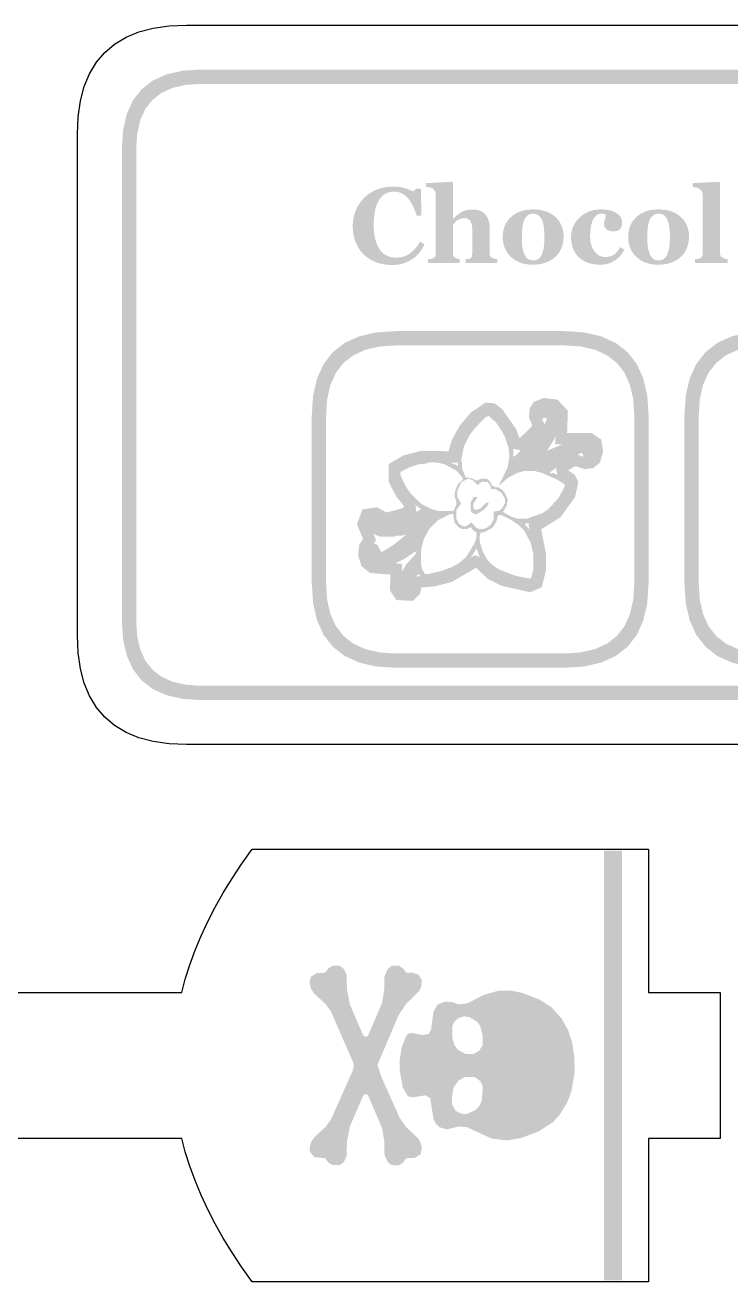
# Model space of a CAD drawing. Header units: millimetres. Extents: x 6 to 441, y 6 to 299.
# Drawn here: x 347.5 to 367.2, y 7.96 to 43.04 of the extents above; entities that cross this region are included whole.
import ezdxf

# ---------------------------------------------------------------- set-up
doc = ezdxf.new("R2010")
doc.units = ezdxf.units.MM
doc.layers.add('CUT', color=1, linetype='Continuous')
doc.layers.add('RASTER', color=7, linetype='Continuous')

msp = doc.modelspace()

# ---------------------------------------------------------------- hatches: boundary and pattern name
at = {"layer": 'RASTER'}
h = msp.add_hatch(color=7, dxfattribs=at)
h.paths.add_polyline_path([(350.2, 39.6), (350.234, 40.116), (350.338, 40.563), (350.509, 40.941), (350.75, 41.25), (351.059, 41.491), (351.438, 41.663), (351.884, 41.766), (352.4, 41.8), (409.6, 41.8), (410.116, 41.766), (410.563, 41.662), (410.941, 41.491), (411.25, 41.25), (411.491, 40.941), (411.663, 40.563), (411.766, 40.116), (411.8, 39.6), (411.8, 26.4), (411.766, 25.884), (411.662, 25.438), (411.491, 25.059), (411.25, 24.75), (410.941, 24.509), (410.563, 24.337), (410.116, 24.234), (409.6, 24.2), (352.4, 24.2), (351.884, 24.234), (351.438, 24.338), (351.059, 24.509), (350.75, 24.75), (350.509, 25.059), (350.338, 25.438), (350.234, 25.884), (350.2, 26.4)])
h.paths.add_polyline_path([(350.6, 39.6), (350.6, 26.4), (350.628, 25.978), (350.713, 25.612), (350.853, 25.303), (351.05, 25.05), (351.303, 24.853), (351.612, 24.713), (351.978, 24.628), (352.4, 24.6), (409.6, 24.6), (410.022, 24.628), (410.388, 24.713), (410.697, 24.853), (410.95, 25.05), (411.147, 25.303), (411.287, 25.612), (411.372, 25.978), (411.4, 26.4), (411.4, 39.6), (411.372, 40.022), (411.287, 40.388), (411.147, 40.697), (410.95, 40.95), (410.697, 41.147), (410.388, 41.287), (410.022, 41.372), (409.6, 41.4), (352.4, 41.4), (351.978, 41.372), (351.612, 41.287), (351.303, 41.147), (351.05, 40.95), (350.853, 40.697), (350.713, 40.388), (350.628, 40.022), (350.6, 39.6)], flags=0)
for points in [[(360.675, 36.4), (359.793, 36.4), (359.793, 36.507), (359.801, 36.508), (359.809, 36.508), (359.817, 36.509), (359.825, 36.51), (359.834, 36.511), (359.843, 36.512), (359.853, 36.513), (359.862, 36.514), (359.872, 36.515), (359.881, 36.517), (359.889, 36.518), (359.897, 36.52), (359.904, 36.522), (359.91, 36.524), (359.916, 36.526), (359.921, 36.529), (359.928, 36.533), (359.935, 36.538), (359.941, 36.543), (359.947, 36.549), (359.952, 36.555), (359.957, 36.561), (359.961, 36.568), (359.964, 36.576), (359.967, 36.584), (359.97, 36.593), (359.972, 36.603), (359.973, 36.614), (359.975, 36.626), (359.976, 36.638), (359.976, 36.652), (359.977, 36.667), (359.977, 37.352), (359.976, 37.389), (359.973, 37.423), (359.969, 37.455), (359.962, 37.484), (359.955, 37.511), (359.945, 37.536), (359.933, 37.558), (359.92, 37.578), (359.905, 37.595), (359.889, 37.61), (359.871, 37.623), (359.852, 37.634), (359.831, 37.642), (359.809, 37.648), (359.785, 37.651), (359.76, 37.652), (359.745, 37.652), (359.731, 37.651), (359.717, 37.65), (359.703, 37.648), (359.69, 37.646), (359.676, 37.643), (359.663, 37.639), (359.651, 37.635), (359.638, 37.63), (359.626, 37.625), (359.613, 37.619), (359.601, 37.613), (359.588, 37.607), (359.576, 37.599), (359.564, 37.592), (359.552, 37.584), (359.541, 37.576), (359.532, 37.569), (359.522, 37.561), (359.513, 37.554), (359.505, 37.546), (359.498, 37.539), (359.49, 37.531), (359.484, 37.524), (359.477, 37.516), (359.471, 37.509), (359.466, 37.501), (359.46, 37.495), (359.455, 37.488), (359.45, 37.482), (359.445, 37.475), (359.44, 37.469), (359.44, 36.683), (359.441, 36.67), (359.441, 36.657), (359.442, 36.645), (359.444, 36.634), (359.446, 36.624), (359.448, 36.614), (359.451, 36.605), (359.454, 36.597), (359.457, 36.589), (359.462, 36.582), (359.467, 36.575), (359.473, 36.568), (359.479, 36.562), (359.487, 36.556), (359.495, 36.55), (359.503, 36.545), (359.509, 36.542), (359.515, 36.539), (359.522, 36.536), (359.529, 36.533), (359.536, 36.53), (359.544, 36.527), (359.553, 36.524), (359.561, 36.522), (359.57, 36.519), (359.579, 36.517), (359.588, 36.515), (359.597, 36.513), (359.605, 36.511), (359.614, 36.509), (359.622, 36.508), (359.631, 36.507), (359.631, 36.4), (358.74, 36.4), (358.74, 36.507), (358.75, 36.508), (358.759, 36.508), (358.768, 36.509), (358.778, 36.51), (358.787, 36.511), (358.796, 36.512), (358.805, 36.513), (358.814, 36.514), (358.823, 36.515), (358.832, 36.517), (358.84, 36.518), (358.848, 36.52), (358.856, 36.522), (358.864, 36.524), (358.871, 36.526), (358.878, 36.529), (358.889, 36.534), (358.899, 36.539), (358.909, 36.544), (358.917, 36.55), (358.925, 36.557), (358.931, 36.564), (358.937, 36.571), (358.942, 36.579), (358.946, 36.588), (358.949, 36.597), (358.952, 36.607), (358.954, 36.618), (358.956, 36.629), (358.957, 36.641), (358.958, 36.653), (358.958, 36.667), (358.958, 38.3), (358.958, 38.312), (358.957, 38.324), (358.955, 38.336), (358.953, 38.348), (358.95, 38.361), (358.946, 38.374), (358.942, 38.386), (358.937, 38.4), (358.931, 38.412), (358.924, 38.424), (358.918, 38.435), (358.91, 38.446), (358.902, 38.455), (358.894, 38.464), (358.885, 38.472), (358.875, 38.479), (358.867, 38.483), (358.859, 38.488), (358.849, 38.492), (358.839, 38.496), (358.828, 38.499), (358.816, 38.503), (358.804, 38.506), (358.79, 38.509), (358.776, 38.511), (358.763, 38.514), (358.75, 38.516), (358.737, 38.518), (358.725, 38.519), (358.713, 38.521), (358.702, 38.522), (358.69, 38.523), (358.69, 38.629), (359.418, 38.668), (359.44, 38.644), (359.44, 37.636), (359.446, 37.636), (359.46, 37.649), (359.473, 37.661), (359.486, 37.672), (359.499, 37.684), (359.512, 37.695), (359.524, 37.706), (359.535, 37.716), (359.547, 37.726), (359.558, 37.736), (359.57, 37.747), (359.583, 37.757), (359.596, 37.767), (359.61, 37.777), (359.625, 37.787), (359.64, 37.797), (359.656, 37.808), (359.67, 37.816), (359.685, 37.825), (359.701, 37.833), (359.718, 37.84), (359.736, 37.848), (359.756, 37.855), (359.776, 37.861), (359.797, 37.868), (359.819, 37.874), (359.842, 37.879), (359.864, 37.883), (359.888, 37.886), (359.912, 37.889), (359.936, 37.891), (359.96, 37.892), (359.985, 37.893), (360.043, 37.891), (360.097, 37.884), (360.147, 37.874), (360.193, 37.859), (360.236, 37.839), (360.275, 37.816), (360.31, 37.788), (360.342, 37.756), (360.37, 37.721), (360.394, 37.683), (360.415, 37.642), (360.432, 37.599), (360.445, 37.552), (360.454, 37.503), (360.46, 37.452), (360.461, 37.398), (360.461, 36.68), (360.462, 36.667), (360.462, 36.654), (360.464, 36.642), (360.465, 36.631), (360.468, 36.621), (360.47, 36.611), (360.474, 36.602), (360.478, 36.593), (360.482, 36.586), (360.487, 36.578), (360.494, 36.571), (360.501, 36.564), (360.509, 36.558), (360.517, 36.552), (360.527, 36.547), (360.538, 36.542), (360.544, 36.539), (360.551, 36.536), (360.558, 36.534), (360.565, 36.531), (360.573, 36.529), (360.58, 36.526), (360.588, 36.524), (360.596, 36.522), (360.604, 36.519), (360.613, 36.517), (360.622, 36.515), (360.632, 36.514), (360.642, 36.512), (360.653, 36.51), (360.664, 36.508), (360.675, 36.507)], [(367.11, 36.4), (366.192, 36.4), (366.192, 36.507), (366.201, 36.508), (366.211, 36.508), (366.22, 36.509), (366.229, 36.51), (366.239, 36.511), (366.248, 36.512), (366.257, 36.513), (366.266, 36.514), (366.275, 36.515), (366.283, 36.517), (366.292, 36.518), (366.3, 36.52), (366.308, 36.522), (366.315, 36.524), (366.323, 36.526), (366.33, 36.529), (366.341, 36.534), (366.351, 36.539), (366.361, 36.544), (366.369, 36.55), (366.376, 36.557), (366.383, 36.564), (366.389, 36.571), (366.393, 36.579), (366.397, 36.588), (366.401, 36.597), (366.404, 36.607), (366.406, 36.618), (366.408, 36.629), (366.409, 36.641), (366.41, 36.653), (366.41, 36.667), (366.41, 38.29), (366.41, 38.303), (366.409, 38.317), (366.407, 38.33), (366.404, 38.343), (366.401, 38.356), (366.397, 38.369), (366.393, 38.381), (366.387, 38.393), (366.382, 38.404), (366.375, 38.415), (366.368, 38.425), (366.361, 38.435), (366.353, 38.444), (366.345, 38.452), (366.336, 38.459), (366.327, 38.465), (366.319, 38.47), (366.31, 38.475), (366.3, 38.48), (366.29, 38.484), (366.278, 38.489), (366.266, 38.493), (366.252, 38.498), (366.238, 38.502), (366.223, 38.506), (366.209, 38.51), (366.195, 38.513), (366.182, 38.516), (366.169, 38.518), (366.157, 38.52), (366.145, 38.522), (366.133, 38.523), (366.133, 38.629), (366.87, 38.668), (366.892, 38.644), (366.892, 36.686), (366.892, 36.672), (366.893, 36.66), (366.895, 36.648), (366.897, 36.637), (366.9, 36.626), (366.903, 36.616), (366.907, 36.606), (366.911, 36.598), (366.916, 36.59), (366.922, 36.582), (366.929, 36.575), (366.936, 36.568), (366.944, 36.561), (366.953, 36.555), (366.962, 36.55), (366.973, 36.545), (366.98, 36.542), (366.987, 36.539), (366.995, 36.536), (367.003, 36.533), (367.01, 36.53), (367.018, 36.527), (367.026, 36.524), (367.034, 36.522), (367.042, 36.519), (367.051, 36.517), (367.06, 36.515), (367.069, 36.513), (367.079, 36.511), (367.089, 36.509), (367.1, 36.508), (367.11, 36.507)], [(357.731, 36.344), (357.674, 36.345), (357.619, 36.349), (357.564, 36.355), (357.51, 36.363), (357.457, 36.373), (357.405, 36.386), (357.353, 36.401), (357.303, 36.418), (357.254, 36.438), (357.207, 36.459), (357.161, 36.483), (357.117, 36.509), (357.074, 36.537), (357.033, 36.567), (356.994, 36.599), (356.956, 36.633), (356.921, 36.668), (356.887, 36.706), (356.856, 36.745), (356.826, 36.787), (356.799, 36.83), (356.773, 36.876), (356.749, 36.924), (356.728, 36.973), (356.708, 37.025), (356.691, 37.077), (356.677, 37.131), (356.665, 37.186), (356.656, 37.243), (356.649, 37.3), (356.645, 37.359), (356.644, 37.42), (356.645, 37.479), (356.649, 37.538), (356.656, 37.596), (356.665, 37.652), (356.677, 37.708), (356.691, 37.762), (356.709, 37.815), (356.728, 37.867), (356.75, 37.918), (356.775, 37.967), (356.801, 38.014), (356.83, 38.059), (356.86, 38.103), (356.893, 38.145), (356.928, 38.185), (356.965, 38.224), (357.003, 38.26), (357.043, 38.294), (357.085, 38.325), (357.129, 38.355), (357.175, 38.383), (357.223, 38.408), (357.272, 38.432), (357.324, 38.453), (357.377, 38.472), (357.43, 38.489), (357.485, 38.503), (357.541, 38.514), (357.597, 38.523), (357.654, 38.529), (357.713, 38.533), (357.772, 38.534), (357.815, 38.534), (357.856, 38.532), (357.897, 38.528), (357.937, 38.524), (357.976, 38.518), (358.014, 38.511), (358.051, 38.502), (358.087, 38.493), (358.122, 38.482), (358.155, 38.471), (358.187, 38.46), (358.218, 38.448), (358.247, 38.436), (358.275, 38.424), (358.302, 38.411), (358.327, 38.398), (358.418, 38.479), (358.545, 38.479), (358.559, 37.72), (358.43, 37.72), (358.402, 37.804), (358.372, 37.882), (358.341, 37.954), (358.309, 38.021), (358.275, 38.082), (358.24, 38.137), (358.204, 38.186), (358.166, 38.23), (358.127, 38.268), (358.085, 38.301), (358.041, 38.329), (357.995, 38.352), (357.947, 38.369), (357.897, 38.382), (357.845, 38.39), (357.791, 38.392), (357.724, 38.388), (357.662, 38.377), (357.603, 38.358), (357.549, 38.332), (357.498, 38.297), (357.452, 38.256), (357.41, 38.207), (357.372, 38.15), (357.338, 38.086), (357.309, 38.016), (357.285, 37.94), (357.264, 37.858), (357.249, 37.77), (357.237, 37.676), (357.231, 37.576), (357.229, 37.469), (357.229, 37.409), (357.232, 37.35), (357.235, 37.294), (357.241, 37.24), (357.248, 37.188), (357.256, 37.139), (357.266, 37.092), (357.278, 37.047), (357.29, 37.004), (357.304, 36.963), (357.319, 36.925), (357.334, 36.889), (357.351, 36.855), (357.368, 36.822), (357.386, 36.793), (357.406, 36.765), (357.427, 36.738), (357.45, 36.713), (357.474, 36.69), (357.498, 36.668), (357.524, 36.649), (357.551, 36.631), (357.578, 36.615), (357.606, 36.601), (357.636, 36.589), (357.666, 36.579), (357.697, 36.57), (357.728, 36.562), (357.761, 36.557), (357.794, 36.553), (357.828, 36.55), (357.863, 36.549), (357.913, 36.551), (357.963, 36.556), (358.01, 36.565), (358.057, 36.577), (358.102, 36.593), (358.145, 36.612), (358.187, 36.635), (358.228, 36.661), (358.268, 36.69), (358.307, 36.724), (358.345, 36.76), (358.382, 36.801), (358.418, 36.845), (358.453, 36.892), (358.487, 36.943), (358.521, 36.998), (358.646, 36.921), (358.63, 36.89), (358.614, 36.859), (358.597, 36.829), (358.579, 36.799), (358.561, 36.771), (358.542, 36.743), (358.523, 36.717), (358.503, 36.691), (358.482, 36.666), (358.461, 36.642), (358.439, 36.618), (358.416, 36.596), (358.392, 36.575), (358.368, 36.554), (358.343, 36.534), (358.317, 36.516), (358.288, 36.496), (358.258, 36.478), (358.227, 36.46), (358.195, 36.444), (358.163, 36.429), (358.13, 36.415), (358.096, 36.402), (358.061, 36.39), (358.026, 36.379), (357.988, 36.37), (357.949, 36.362), (357.909, 36.356), (357.867, 36.351), (357.823, 36.347), (357.778, 36.345), (357.731, 36.344)], [(363.554, 36.353), (363.504, 36.354), (363.455, 36.357), (363.408, 36.361), (363.362, 36.368), (363.318, 36.376), (363.275, 36.386), (363.234, 36.399), (363.194, 36.412), (363.156, 36.428), (363.12, 36.445), (363.085, 36.463), (363.052, 36.483), (363.021, 36.503), (362.991, 36.526), (362.963, 36.549), (362.937, 36.574), (362.913, 36.601), (362.89, 36.629), (362.868, 36.658), (362.849, 36.688), (362.831, 36.719), (362.814, 36.752), (362.799, 36.785), (362.786, 36.82), (362.774, 36.856), (362.764, 36.893), (362.756, 36.93), (362.749, 36.969), (362.743, 37.008), (362.739, 37.048), (362.737, 37.088), (362.736, 37.129), (362.737, 37.167), (362.74, 37.205), (362.745, 37.242), (362.752, 37.278), (362.76, 37.314), (362.771, 37.35), (362.783, 37.385), (362.797, 37.42), (362.813, 37.453), (362.83, 37.486), (362.849, 37.518), (362.869, 37.549), (362.89, 37.578), (362.913, 37.607), (362.937, 37.635), (362.962, 37.661), (362.989, 37.687), (363.019, 37.712), (363.049, 37.735), (363.082, 37.757), (363.116, 37.778), (363.152, 37.797), (363.189, 37.815), (363.228, 37.832), (363.268, 37.847), (363.309, 37.86), (363.352, 37.871), (363.395, 37.88), (363.439, 37.887), (363.485, 37.892), (363.531, 37.895), (363.579, 37.896), (363.644, 37.894), (363.706, 37.889), (363.765, 37.881), (363.82, 37.87), (363.871, 37.856), (363.919, 37.838), (363.964, 37.818), (364.005, 37.794), (364.042, 37.767), (364.073, 37.738), (364.1, 37.707), (364.122, 37.674), (364.14, 37.639), (364.152, 37.601), (364.159, 37.561), (364.162, 37.519), (364.161, 37.493), (364.158, 37.469), (364.154, 37.446), (364.148, 37.424), (364.14, 37.403), (364.13, 37.384), (364.119, 37.366), (364.106, 37.349), (364.091, 37.334), (364.073, 37.321), (364.053, 37.31), (364.03, 37.301), (364.005, 37.294), (363.977, 37.289), (363.947, 37.286), (363.914, 37.285), (363.887, 37.286), (363.861, 37.288), (363.837, 37.292), (363.813, 37.298), (363.791, 37.305), (363.769, 37.314), (363.749, 37.325), (363.73, 37.337), (363.713, 37.351), (363.698, 37.366), (363.685, 37.382), (363.675, 37.398), (363.667, 37.416), (363.661, 37.435), (363.657, 37.454), (363.656, 37.475), (363.657, 37.493), (363.658, 37.511), (363.66, 37.529), (363.662, 37.547), (363.665, 37.564), (363.669, 37.582), (363.674, 37.6), (363.68, 37.617), (363.685, 37.634), (363.69, 37.65), (363.695, 37.665), (363.698, 37.679), (363.702, 37.692), (363.704, 37.704), (363.706, 37.715), (363.708, 37.724), (363.703, 37.731), (363.699, 37.737), (363.694, 37.742), (363.689, 37.747), (363.684, 37.752), (363.678, 37.757), (363.673, 37.761), (363.667, 37.765), (363.66, 37.768), (363.652, 37.771), (363.644, 37.773), (363.635, 37.775), (363.625, 37.776), (363.613, 37.778), (363.602, 37.778), (363.589, 37.778), (363.573, 37.778), (363.557, 37.776), (363.541, 37.774), (363.526, 37.771), (363.511, 37.766), (363.497, 37.761), (363.482, 37.755), (363.469, 37.748), (363.455, 37.739), (363.442, 37.729), (363.429, 37.718), (363.416, 37.705), (363.404, 37.691), (363.392, 37.675), (363.38, 37.658), (363.368, 37.639), (363.357, 37.62), (363.346, 37.6), (363.336, 37.577), (363.327, 37.554), (363.318, 37.528), (363.31, 37.501), (363.302, 37.473), (363.295, 37.443), (363.289, 37.411), (363.283, 37.378), (363.279, 37.344), (363.275, 37.307), (363.272, 37.27), (363.27, 37.23), (363.268, 37.19), (363.268, 37.147), (363.27, 37.083), (363.276, 37.023), (363.285, 36.966), (363.299, 36.912), (363.316, 36.861), (363.337, 36.813), (363.362, 36.768), (363.39, 36.727), (363.422, 36.689), (363.455, 36.657), (363.489, 36.629), (363.525, 36.607), (363.562, 36.589), (363.601, 36.577), (363.641, 36.569), (363.683, 36.567), (363.722, 36.568), (363.76, 36.572), (363.795, 36.577), (363.829, 36.585), (363.86, 36.595), (363.889, 36.608), (363.916, 36.623), (363.941, 36.64), (363.965, 36.659), (363.988, 36.68), (364.01, 36.702), (364.032, 36.727), (364.053, 36.754), (364.073, 36.782), (364.093, 36.813), (364.112, 36.845), (364.222, 36.769), (364.21, 36.747), (364.198, 36.725), (364.185, 36.704), (364.172, 36.684), (364.158, 36.663), (364.144, 36.644), (364.129, 36.625), (364.113, 36.606), (364.097, 36.588), (364.08, 36.57), (364.063, 36.553), (364.044, 36.536), (364.025, 36.52), (364.005, 36.504), (363.984, 36.489), (363.962, 36.475), (363.939, 36.46), (363.916, 36.447), (363.893, 36.434), (363.869, 36.422), (363.846, 36.411), (363.822, 36.401), (363.799, 36.392), (363.775, 36.384), (363.751, 36.377), (363.725, 36.37), (363.699, 36.365), (363.672, 36.361), (363.644, 36.357), (363.615, 36.355), (363.585, 36.354), (363.554, 36.353)], [(364.156, 20), (364.156, 8), (363.656, 8), (363.656, 20)]]:
    msp.add_hatch(color=7, dxfattribs=at).paths.add_polyline_path(points)
h = msp.add_hatch(color=7, dxfattribs=at)
h.paths.add_polyline_path([(362.306, 37.68), (362.332, 37.654), (362.357, 37.627), (362.38, 37.599), (362.401, 37.569), (362.421, 37.538), (362.439, 37.506), (362.456, 37.473), (362.471, 37.439), (362.485, 37.403), (362.496, 37.367), (362.506, 37.33), (362.514, 37.292), (362.52, 37.254), (362.525, 37.214), (362.527, 37.175), (362.528, 37.134), (362.527, 37.094), (362.525, 37.054), (362.52, 37.015), (362.514, 36.976), (362.506, 36.938), (362.497, 36.9), (362.485, 36.863), (362.472, 36.827), (362.457, 36.792), (362.44, 36.757), (362.422, 36.725), (362.403, 36.693), (362.381, 36.663), (362.358, 36.634), (362.333, 36.606), (362.307, 36.58), (362.278, 36.554), (362.246, 36.528), (362.214, 36.505), (362.18, 36.483), (362.145, 36.463), (362.108, 36.444), (362.07, 36.427), (362.031, 36.412), (361.99, 36.398), (361.948, 36.386), (361.904, 36.376), (361.859, 36.368), (361.812, 36.361), (361.764, 36.357), (361.715, 36.354), (361.664, 36.353), (361.62, 36.354), (361.576, 36.356), (361.534, 36.36), (361.492, 36.366), (361.452, 36.373), (361.412, 36.382), (361.373, 36.392), (361.335, 36.404), (361.298, 36.418), (361.262, 36.433), (361.227, 36.45), (361.194, 36.468), (361.161, 36.489), (361.129, 36.51), (361.099, 36.533), (361.069, 36.558), (361.042, 36.583), (361.017, 36.61), (360.992, 36.638), (360.97, 36.668), (360.948, 36.699), (360.929, 36.731), (360.91, 36.765), (360.894, 36.801), (360.878, 36.837), (360.865, 36.875), (360.854, 36.914), (360.845, 36.954), (360.838, 36.994), (360.833, 37.036), (360.83, 37.079), (360.829, 37.124), (360.83, 37.167), (360.833, 37.209), (360.837, 37.25), (360.843, 37.29), (360.851, 37.328), (360.861, 37.365), (360.872, 37.402), (360.885, 37.436), (360.9, 37.47), (360.917, 37.503), (360.936, 37.535), (360.956, 37.566), (360.978, 37.596), (361.002, 37.625), (361.027, 37.653), (361.055, 37.68), (361.083, 37.705), (361.112, 37.729), (361.143, 37.751), (361.176, 37.771), (361.21, 37.79), (361.246, 37.808), (361.283, 37.824), (361.322, 37.839), (361.362, 37.852), (361.404, 37.864), (361.446, 37.874), (361.49, 37.882), (361.535, 37.888), (361.581, 37.892), (361.629, 37.895), (361.677, 37.896), (361.728, 37.895), (361.777, 37.892), (361.824, 37.888), (361.87, 37.882), (361.914, 37.874), (361.957, 37.864), (361.999, 37.852), (362.038, 37.839), (362.077, 37.824), (362.114, 37.808), (362.149, 37.79), (362.183, 37.771), (362.216, 37.751), (362.247, 37.729), (362.277, 37.705), (362.306, 37.68)])
h.paths.add_polyline_path([(361.931, 36.665), (361.938, 36.686), (361.946, 36.708), (361.952, 36.732), (361.959, 36.756), (361.964, 36.781), (361.97, 36.808), (361.974, 36.836), (361.978, 36.864), (361.982, 36.894), (361.985, 36.925), (361.988, 36.958), (361.99, 36.991), (361.991, 37.026), (361.993, 37.062), (361.993, 37.099), (361.994, 37.137), (361.993, 37.163), (361.993, 37.19), (361.992, 37.218), (361.99, 37.247), (361.988, 37.276), (361.985, 37.307), (361.982, 37.339), (361.979, 37.371), (361.975, 37.403), (361.971, 37.434), (361.966, 37.462), (361.961, 37.489), (361.955, 37.514), (361.949, 37.538), (361.942, 37.559), (361.935, 37.579), (361.926, 37.602), (361.916, 37.623), (361.905, 37.643), (361.893, 37.662), (361.881, 37.679), (361.867, 37.695), (361.853, 37.71), (361.838, 37.724), (361.822, 37.737), (361.804, 37.747), (361.786, 37.756), (361.767, 37.764), (361.747, 37.77), (361.726, 37.774), (361.703, 37.776), (361.68, 37.777), (361.655, 37.776), (361.631, 37.773), (361.608, 37.769), (361.587, 37.763), (361.566, 37.755), (361.548, 37.745), (361.53, 37.733), (361.514, 37.72), (361.499, 37.705), (361.485, 37.689), (361.471, 37.672), (361.459, 37.654), (361.447, 37.635), (361.437, 37.615), (361.427, 37.594), (361.418, 37.572), (361.411, 37.551), (361.404, 37.528), (361.398, 37.505), (361.392, 37.481), (361.387, 37.456), (361.383, 37.431), (361.379, 37.404), (361.375, 37.376), (361.373, 37.348), (361.37, 37.32), (361.368, 37.291), (361.367, 37.262), (361.365, 37.233), (361.365, 37.203), (361.364, 37.173), (361.364, 37.143), (361.364, 37.104), (361.364, 37.066), (361.365, 37.031), (361.366, 36.997), (361.368, 36.965), (361.37, 36.934), (361.372, 36.905), (361.374, 36.878), (361.377, 36.852), (361.381, 36.826), (361.386, 36.8), (361.392, 36.773), (361.398, 36.747), (361.406, 36.721), (361.414, 36.694), (361.424, 36.668), (361.433, 36.646), (361.443, 36.625), (361.453, 36.605), (361.465, 36.587), (361.477, 36.569), (361.491, 36.553), (361.505, 36.538), (361.521, 36.525), (361.537, 36.512), (361.554, 36.501), (361.572, 36.492), (361.592, 36.485), (361.612, 36.479), (361.634, 36.475), (361.657, 36.473), (361.68, 36.472), (361.702, 36.473), (361.723, 36.475), (361.743, 36.479), (361.762, 36.484), (361.78, 36.491), (361.798, 36.499), (361.815, 36.509), (361.831, 36.521), (361.846, 36.534), (361.861, 36.548), (361.875, 36.564), (361.887, 36.581), (361.899, 36.6), (361.911, 36.62), (361.921, 36.642), (361.931, 36.665)], flags=0)
h = msp.add_hatch(color=7, dxfattribs=at)
h.paths.add_polyline_path([(365.807, 37.68), (365.833, 37.654), (365.858, 37.627), (365.881, 37.599), (365.902, 37.569), (365.922, 37.538), (365.94, 37.506), (365.957, 37.473), (365.972, 37.439), (365.986, 37.403), (365.997, 37.367), (366.007, 37.33), (366.015, 37.292), (366.021, 37.254), (366.026, 37.214), (366.028, 37.175), (366.029, 37.134), (366.028, 37.094), (366.026, 37.054), (366.021, 37.015), (366.015, 36.976), (366.007, 36.938), (365.998, 36.9), (365.986, 36.863), (365.973, 36.827), (365.958, 36.792), (365.941, 36.757), (365.923, 36.725), (365.904, 36.693), (365.882, 36.663), (365.859, 36.634), (365.834, 36.606), (365.808, 36.58), (365.778, 36.554), (365.747, 36.528), (365.715, 36.505), (365.681, 36.483), (365.646, 36.463), (365.609, 36.444), (365.571, 36.427), (365.532, 36.412), (365.491, 36.398), (365.449, 36.386), (365.405, 36.376), (365.36, 36.368), (365.313, 36.361), (365.265, 36.357), (365.216, 36.354), (365.165, 36.353), (365.121, 36.354), (365.077, 36.356), (365.035, 36.36), (364.993, 36.366), (364.953, 36.373), (364.913, 36.382), (364.874, 36.392), (364.836, 36.404), (364.799, 36.418), (364.763, 36.433), (364.728, 36.45), (364.695, 36.468), (364.662, 36.489), (364.63, 36.51), (364.6, 36.533), (364.57, 36.558), (364.543, 36.583), (364.518, 36.61), (364.493, 36.638), (364.471, 36.668), (364.449, 36.699), (364.43, 36.731), (364.411, 36.765), (364.395, 36.801), (364.379, 36.837), (364.366, 36.875), (364.355, 36.914), (364.346, 36.954), (364.339, 36.994), (364.334, 37.036), (364.331, 37.079), (364.33, 37.124), (364.331, 37.167), (364.334, 37.209), (364.338, 37.25), (364.344, 37.29), (364.352, 37.328), (364.362, 37.365), (364.373, 37.402), (364.386, 37.436), (364.401, 37.47), (364.418, 37.503), (364.437, 37.535), (364.457, 37.566), (364.479, 37.596), (364.503, 37.625), (364.528, 37.653), (364.556, 37.68), (364.584, 37.705), (364.613, 37.729), (364.644, 37.751), (364.677, 37.771), (364.711, 37.79), (364.747, 37.808), (364.784, 37.824), (364.823, 37.839), (364.863, 37.852), (364.905, 37.864), (364.947, 37.874), (364.991, 37.882), (365.036, 37.888), (365.082, 37.892), (365.13, 37.895), (365.178, 37.896), (365.229, 37.895), (365.278, 37.892), (365.325, 37.888), (365.371, 37.882), (365.415, 37.874), (365.458, 37.864), (365.5, 37.852), (365.539, 37.839), (365.578, 37.824), (365.615, 37.808), (365.65, 37.79), (365.684, 37.771), (365.717, 37.751), (365.748, 37.729), (365.778, 37.705), (365.807, 37.68)])
h.paths.add_polyline_path([(365.432, 36.665), (365.439, 36.686), (365.447, 36.708), (365.453, 36.732), (365.46, 36.756), (365.465, 36.781), (365.471, 36.808), (365.475, 36.836), (365.479, 36.864), (365.483, 36.894), (365.486, 36.925), (365.489, 36.958), (365.491, 36.991), (365.492, 37.026), (365.494, 37.062), (365.494, 37.099), (365.495, 37.137), (365.494, 37.163), (365.494, 37.19), (365.493, 37.218), (365.491, 37.247), (365.489, 37.276), (365.486, 37.307), (365.483, 37.339), (365.48, 37.371), (365.476, 37.403), (365.472, 37.434), (365.467, 37.462), (365.462, 37.489), (365.456, 37.514), (365.45, 37.538), (365.443, 37.559), (365.436, 37.579), (365.427, 37.602), (365.417, 37.623), (365.406, 37.643), (365.394, 37.662), (365.382, 37.679), (365.368, 37.695), (365.354, 37.71), (365.339, 37.724), (365.323, 37.737), (365.305, 37.747), (365.287, 37.756), (365.268, 37.764), (365.248, 37.77), (365.227, 37.774), (365.204, 37.776), (365.181, 37.777), (365.156, 37.776), (365.132, 37.773), (365.109, 37.769), (365.088, 37.763), (365.067, 37.755), (365.049, 37.745), (365.031, 37.733), (365.015, 37.72), (365, 37.705), (364.986, 37.689), (364.972, 37.672), (364.96, 37.654), (364.948, 37.635), (364.938, 37.615), (364.928, 37.594), (364.919, 37.572), (364.912, 37.551), (364.905, 37.528), (364.899, 37.505), (364.893, 37.481), (364.888, 37.456), (364.884, 37.431), (364.88, 37.404), (364.876, 37.376), (364.874, 37.348), (364.871, 37.32), (364.869, 37.291), (364.868, 37.262), (364.866, 37.233), (364.865, 37.203), (364.865, 37.173), (364.865, 37.143), (364.865, 37.104), (364.865, 37.066), (364.866, 37.031), (364.867, 36.997), (364.869, 36.965), (364.871, 36.934), (364.873, 36.905), (364.875, 36.878), (364.878, 36.852), (364.882, 36.826), (364.887, 36.8), (364.893, 36.773), (364.899, 36.747), (364.907, 36.721), (364.915, 36.694), (364.925, 36.668), (364.934, 36.646), (364.943, 36.625), (364.954, 36.605), (364.966, 36.587), (364.978, 36.569), (364.992, 36.553), (365.006, 36.538), (365.021, 36.525), (365.038, 36.512), (365.055, 36.501), (365.073, 36.492), (365.093, 36.485), (365.113, 36.479), (365.135, 36.475), (365.158, 36.473), (365.181, 36.472), (365.203, 36.473), (365.224, 36.475), (365.244, 36.479), (365.263, 36.484), (365.281, 36.491), (365.299, 36.499), (365.316, 36.509), (365.332, 36.521), (365.347, 36.534), (365.362, 36.548), (365.376, 36.564), (365.388, 36.581), (365.4, 36.6), (365.412, 36.62), (365.422, 36.642), (365.432, 36.665)], flags=0)
h = msp.add_hatch(color=7, dxfattribs=at)
h.paths.add_polyline_path([(355.5, 32.15), (355.537, 32.701), (355.647, 33.178), (355.83, 33.582), (356.088, 33.912), (356.418, 34.17), (356.822, 34.353), (357.299, 34.463), (357.85, 34.5), (362.55, 34.5), (363.101, 34.463), (363.578, 34.353), (363.982, 34.17), (364.312, 33.912), (364.57, 33.582), (364.753, 33.178), (364.863, 32.701), (364.9, 32.15), (364.9, 27.45), (364.863, 26.899), (364.753, 26.422), (364.57, 26.018), (364.313, 25.688), (363.982, 25.43), (363.578, 25.247), (363.101, 25.137), (362.55, 25.1), (357.85, 25.1), (357.299, 25.137), (356.822, 25.247), (356.418, 25.43), (356.088, 25.688), (355.83, 26.018), (355.647, 26.422), (355.537, 26.899), (355.5, 27.45)])
h.paths.add_polyline_path([(355.9, 32.15), (355.9, 27.45), (355.93, 26.993), (356.022, 26.597), (356.174, 26.262), (356.388, 25.987), (356.662, 25.774), (356.997, 25.622), (357.393, 25.53), (357.85, 25.5), (362.55, 25.5), (363.007, 25.53), (363.403, 25.622), (363.738, 25.774), (364.013, 25.987), (364.226, 26.262), (364.378, 26.597), (364.47, 26.993), (364.5, 27.45), (364.5, 32.15), (364.47, 32.607), (364.378, 33.003), (364.226, 33.338), (364.013, 33.613), (363.738, 33.826), (363.403, 33.978), (363.007, 34.07), (362.55, 34.1), (357.85, 34.1), (357.393, 34.07), (356.997, 33.978), (356.662, 33.826), (356.388, 33.613), (356.174, 33.338), (356.022, 33.003), (355.93, 32.607), (355.9, 32.15)], flags=0)
h = msp.add_hatch(color=7, dxfattribs=at)
h.paths.add_polyline_path([(365.9, 32.15), (365.937, 32.701), (366.047, 33.178), (366.23, 33.582), (366.487, 33.912), (366.818, 34.17), (367.222, 34.353), (367.699, 34.463), (368.25, 34.5), (372.95, 34.5), (373.501, 34.463), (373.978, 34.353), (374.382, 34.17), (374.713, 33.912), (374.97, 33.582), (375.153, 33.178), (375.263, 32.701), (375.3, 32.15), (375.3, 27.45), (375.263, 26.899), (375.153, 26.422), (374.97, 26.018), (374.713, 25.688), (374.382, 25.43), (373.978, 25.247), (373.501, 25.137), (372.95, 25.1), (368.25, 25.1), (367.699, 25.137), (367.222, 25.247), (366.818, 25.43), (366.488, 25.688), (366.23, 26.018), (366.047, 26.422), (365.937, 26.899), (365.9, 27.45)])
h.paths.add_polyline_path([(366.3, 32.15), (366.3, 27.45), (366.33, 26.993), (366.422, 26.597), (366.574, 26.262), (366.788, 25.987), (367.062, 25.774), (367.397, 25.622), (367.793, 25.53), (368.25, 25.5), (372.95, 25.5), (373.407, 25.53), (373.803, 25.622), (374.138, 25.774), (374.412, 25.987), (374.626, 26.262), (374.778, 26.597), (374.87, 26.993), (374.9, 27.45), (374.9, 32.15), (374.87, 32.607), (374.778, 33.003), (374.626, 33.338), (374.412, 33.613), (374.138, 33.826), (373.803, 33.978), (373.407, 34.07), (372.95, 34.1), (368.25, 34.1), (367.793, 34.07), (367.397, 33.978), (367.062, 33.826), (366.788, 33.613), (366.574, 33.338), (366.422, 33.003), (366.33, 32.607), (366.3, 32.15)], flags=0)
h = msp.add_hatch(color=7, dxfattribs=at)
h.paths.add_polyline_path([(361.968, 32.633), (362.357, 32.587), (362.647, 32.275), (362.626, 31.659), (363.308, 31.659), (363.578, 31.473), (363.632, 31.142), (363.545, 30.831), (363.351, 30.673), (363.111, 30.648), (362.857, 30.73), (362.661, 30.617), (362.657, 30.607), (362.654, 30.617), (362.844, 30.482), (362.94, 30.29), (362.846, 29.861), (362.439, 29.302), (361.902, 28.964), (362.033, 28.296), (362.033, 27.809), (361.919, 27.353), (361.597, 27.209), (360.79, 27.392), (360.414, 27.579), (360.106, 27.876), (360.077, 27.889), (359.407, 27.496), (358.928, 27.373), (358.562, 27.341), (358.513, 27.156), (358.326, 26.969), (357.861, 26.992), (357.682, 27.261), (357.693, 27.704), (357.13, 27.747), (356.887, 27.935), (356.793, 28.237), (356.821, 28.526), (356.932, 28.697), (356.76, 29.103), (356.912, 29.52), (357.323, 29.582), (357.588, 29.435), (358.004, 29.548), (358.075, 29.593), (358.071, 29.615), (357.852, 29.889), (357.649, 30.292), (357.649, 30.789), (358.066, 31.032), (358.553, 31.157), (359.317, 31.146), (359.415, 31.477), (359.631, 31.865), (359.937, 32.223), (360.35, 32.504), (360.611, 32.481), (360.816, 32.32), (361.199, 31.767), (361.303, 31.504), (361.299, 31.505), (361.636, 31.837), (361.65, 31.884), (361.559, 32.089), (361.582, 32.352), (361.695, 32.522)])
h.paths.add_polyline_path([(362.012, 32.306), (361.907, 32.263), (361.893, 32.242), (361.885, 32.143), (361.99, 31.907), (361.919, 31.667), (361.4, 31.154), (361.067, 31.229), (360.915, 31.615), (360.58, 32.098), (360.488, 32.171), (360.436, 32.175), (360.152, 31.983), (359.895, 31.681), (359.712, 31.352), (359.555, 30.822), (358.591, 30.837), (358.189, 30.733), (357.969, 30.605), (357.969, 30.368), (358.122, 30.063), (358.376, 29.747), (358.42, 29.435), (358.135, 29.251), (357.546, 29.093), (357.263, 29.249), (357.148, 29.232), (357.104, 29.111), (357.293, 28.666), (357.132, 28.418), (357.118, 28.27), (357.163, 28.126), (357.25, 28.059), (358.02, 28.001), (358.005, 27.354), (358.038, 27.304), (358.201, 27.296), (358.226, 27.321), (358.31, 27.641), (358.874, 27.689), (359.284, 27.795), (360.054, 28.247), (360.286, 28.147), (360.6, 27.844), (360.898, 27.696), (361.564, 27.545), (361.646, 27.581), (361.713, 27.848), (361.713, 28.265), (361.546, 29.118), (362.216, 29.54), (362.548, 29.995), (362.603, 30.248), (362.593, 30.268), (362.379, 30.42), (362.317, 30.627), (362.409, 30.84), (362.819, 31.078), (363.145, 30.973), (363.223, 30.981), (363.264, 31.014), (363.304, 31.16), (363.284, 31.287), (363.208, 31.339), (362.295, 31.339), (362.322, 32.154), (362.203, 32.283), (362.012, 32.306)], flags=0)
h = msp.add_hatch(color=7, dxfattribs=at)
h.paths.add_polyline_path([(362.014, 32.393), (362.166, 32.401), (362.253, 32.355), (362.36, 32.276), (362.431, 32.135), (362.431, 31.895), (362.405, 31.789), (362.253, 31.462), (362.067, 31.159), (362.617, 31.39), (362.963, 31.47), (363.176, 31.444), (363.316, 31.372), (363.37, 31.319), (363.415, 31.204), (363.354, 31), (363.263, 30.904), (363.229, 30.885), (363.088, 30.904), (363.069, 31.071), (363.016, 31.098), (362.663, 30.92), (362.147, 30.558), (362.173, 30.521), (362.219, 30.54), (362.298, 30.513), (362.546, 30.388), (362.679, 30.282), (362.697, 30.168), (362.644, 30.035), (362.546, 29.841), (362.413, 29.655), (362.147, 29.389), (361.9, 29.237), (361.687, 29.158), (361.474, 29.131), (361.448, 29.104), (361.562, 28.98), (361.687, 28.732), (361.793, 28.307), (361.793, 27.802), (361.695, 27.502), (361.607, 27.456), (361.395, 27.483), (360.836, 27.642), (360.589, 27.767), (360.27, 28.06), (360.172, 28.227), (360.1, 28.432), (359.861, 28.06), (359.595, 27.874), (359.295, 27.722), (358.763, 27.589), (358.604, 27.589), (358.479, 27.714), (358.356, 27.597), (358.285, 27.483), (358.311, 27.377), (358.293, 27.262), (358.152, 27.164), (358.011, 27.209), (357.913, 27.35), (357.913, 27.536), (357.966, 27.696), (358.144, 27.996), (358.372, 28.246), (358.436, 28.352), (358.383, 28.342), (358.08, 28.14), (357.833, 28.015), (357.567, 27.935), (357.328, 27.935), (357.16, 28.007), (357.054, 28.14), (357.009, 28.28), (357.054, 28.448), (357.097, 28.512), (357.168, 28.546), (357.248, 28.573), (357.336, 28.528), (357.426, 28.352), (357.461, 28.334), (357.788, 28.538), (358.144, 28.82), (357.992, 28.785), (357.859, 28.785), (357.806, 28.759), (357.408, 28.759), (357.107, 28.884), (357.009, 29.051), (357.009, 29.184), (357.054, 29.272), (357.134, 29.352), (357.221, 29.37), (357.309, 29.325), (357.373, 29.176), (357.408, 29.158), (357.54, 29.158), (357.939, 29.264), (358.418, 29.45), (358.55, 29.53), (358.41, 29.628), (358.197, 29.841), (358.064, 30.027), (357.966, 30.194), (357.859, 30.46), (357.878, 30.628), (358.011, 30.734), (358.178, 30.806), (358.418, 30.885), (358.683, 30.939), (359.056, 30.939), (359.321, 30.859), (359.579, 30.734), (359.561, 31.098), (359.64, 31.364), (359.765, 31.611), (359.872, 31.771), (360.164, 32.09), (360.438, 32.268), (360.552, 32.222), (360.658, 32.116), (360.924, 31.744), (361.102, 31.337), (361.129, 31.231), (361.129, 31.018), (361.155, 30.992), (361.775, 31.595), (361.987, 31.888), (362.059, 32.028), (362.051, 32.074), (362.006, 32.082), (361.953, 32.055), (361.839, 32.074), (361.793, 32.135), (361.793, 32.214), (361.865, 32.329)])
h.paths.add_polyline_path([(360.438, 32.135), (360.35, 32.09), (360.058, 31.797), (359.898, 31.584), (359.747, 31.284), (359.667, 30.885), (359.693, 30.832), (359.693, 30.673), (359.792, 30.426), (359.986, 30.38), (360.092, 30.327), (360.225, 30.38), (360.385, 30.38), (360.472, 30.309), (360.536, 30.186), (360.624, 30.141), (360.704, 30.141), (360.818, 30.069), (360.898, 29.963), (360.969, 29.796), (360.943, 29.636), (360.836, 29.45), (361.076, 29.317), (361.235, 29.264), (361.501, 29.264), (361.934, 29.415), (362.094, 29.522), (362.386, 29.841), (362.564, 30.168), (362.546, 30.229), (362.333, 30.362), (361.926, 30.54), (361.714, 30.593), (361.421, 30.593), (361.235, 30.54), (360.988, 30.415), (360.712, 30.176), (360.969, 30.699), (361.015, 31), (360.996, 31.231), (360.89, 31.55), (360.765, 31.771), (360.632, 31.957)], flags=0)
h.paths.add_polyline_path([(358.763, 30.832), (358.71, 30.806), (358.471, 30.779), (358.232, 30.699), (357.984, 30.574), (357.966, 30.513), (357.992, 30.434), (358.144, 30.133), (358.25, 29.974), (358.489, 29.734), (358.596, 29.655), (358.843, 29.53), (359.029, 29.477), (359.428, 29.477), (359.462, 29.495), (359.534, 29.663), (359.534, 29.742), (359.481, 29.902), (359.507, 30.061), (359.579, 30.229), (359.701, 30.346), (359.72, 30.38), (359.701, 30.415), (359.542, 30.601), (359.215, 30.779), (359.002, 30.832)], flags=0)
h.paths.add_polyline_path([(359.88, 30.38), (359.712, 30.309), (359.659, 30.255), (359.561, 30.035), (359.561, 29.875), (359.667, 29.689), (359.534, 29.503), (359.534, 29.264), (359.606, 29.123), (359.72, 29.051), (359.8, 29.051), (359.959, 29.158), (360.084, 29.017), (360.172, 28.972), (360.278, 28.972), (360.393, 29.017), (360.499, 29.096), (360.571, 29.237), (360.579, 29.469), (360.704, 29.477), (360.802, 29.538), (360.89, 29.689), (360.89, 29.822), (360.791, 29.99), (360.624, 30.088), (360.499, 30.096), (360.491, 30.168), (360.419, 30.282), (360.252, 30.301), (360.127, 30.202), (359.994, 30.335)], flags=0)
h.paths.add_polyline_path([(360.02, 29.867), (360.092, 29.875), (360.119, 29.849), (360.012, 29.689), (360.012, 29.556), (360.066, 29.503), (360.206, 29.548), (360.35, 29.697), (360.411, 29.716), (360.438, 29.689), (360.393, 29.602), (360.313, 29.522), (360.119, 29.397), (360.039, 29.397), (359.967, 29.431), (359.933, 29.503), (359.933, 29.716)], flags=0)
h.paths.add_polyline_path([(359.375, 29.397), (359.021, 29.219), (358.782, 28.98), (358.63, 28.706), (358.55, 28.387), (358.55, 27.988), (358.577, 27.855), (358.657, 27.722), (358.763, 27.722), (359.109, 27.802), (359.401, 27.908), (359.622, 28.033), (359.808, 28.193), (360.039, 28.573), (360.092, 28.732), (360.1, 28.873), (360.004, 28.937), (359.933, 29.025), (359.826, 28.972), (359.693, 28.972), (359.606, 29.017), (359.481, 29.158), (359.446, 29.389)], flags=0)
h.paths.add_polyline_path([(360.73, 29.37), (360.696, 29.352), (360.65, 29.184), (360.552, 29.017), (360.331, 28.892), (360.217, 28.873), (360.199, 28.839), (360.18, 28.751), (360.199, 28.573), (360.278, 28.334), (360.403, 28.113), (360.563, 27.953), (360.722, 27.847), (361.182, 27.669), (361.581, 27.589), (361.634, 27.642), (361.687, 27.855), (361.687, 28.254), (361.607, 28.599), (361.429, 28.926), (361.27, 29.086), (361.084, 29.219), (360.783, 29.37)], flags=0)
h = msp.add_hatch(color=7, dxfattribs=at)
h.paths.add_polyline_path([(362.828, 14.244), (362.836, 13.806), (362.745, 13.277), (362.622, 12.954), (362.415, 12.619), (362.241, 12.425), (361.842, 12.165), (361.352, 11.978), (360.956, 11.908), (360.523, 11.958), (359.819, 12.282), (359.6, 12.295), (359.271, 12.218), (359.058, 12.276), (358.961, 12.373), (358.895, 12.52), (358.804, 13.088), (358.671, 13.167), (358.303, 13.109), (358.181, 13.142), (358.039, 13.388), (357.954, 13.864), (357.954, 14.155), (358.006, 14.49), (358.128, 14.814), (358.206, 14.891), (358.283, 14.91), (358.593, 14.852), (358.762, 14.878), (358.831, 15.002), (358.891, 15.484), (359.006, 15.699), (359.213, 15.782), (359.413, 15.769), (359.62, 15.705), (359.841, 15.736), (360.304, 15.97), (360.724, 16.092), (361.053, 16.092), (361.39, 16.022), (361.861, 15.835), (362.183, 15.633), (362.485, 15.296), (362.655, 14.982), (362.766, 14.647)])
h.paths.add_polyline_path([(360.273, 14.827), (360.201, 15.104), (360.11, 15.226), (359.903, 15.348), (359.757, 15.373), (359.606, 15.331), (359.498, 15.246), (359.418, 15.093), (359.426, 14.755), (359.473, 14.589), (359.575, 14.44), (359.802, 14.318), (360.015, 14.322), (360.176, 14.413), (360.267, 14.573)], flags=0)
h.paths.add_polyline_path([(360.273, 13.413), (360.207, 13.56), (360.038, 13.682), (359.783, 13.682), (359.595, 13.58), (359.453, 13.372), (359.407, 13.07), (359.418, 12.907), (359.517, 12.735), (359.67, 12.656), (359.814, 12.644), (360.071, 12.754), (360.182, 12.876), (360.247, 13.024)], flags=0)
h.paths.add_polyline_path([(358.566, 16.394), (358.56, 16.222), (358.496, 16.073), (358.142, 15.73), (357.923, 15.406), (357.334, 14.019), (357.437, 13.696), (357.956, 12.53), (358.142, 12.27), (358.463, 11.972), (358.529, 11.863), (358.574, 11.695), (358.535, 11.52), (358.366, 11.418), (358.14, 11.412), (358.037, 11.282), (357.929, 11.216), (357.729, 11.218), (357.619, 11.302), (357.526, 11.518), (357.528, 11.85), (357.462, 12.249), (357.069, 13.173), (357.005, 13.206), (356.935, 13.159), (356.567, 12.307), (356.482, 11.888), (356.47, 11.455), (356.391, 11.302), (356.28, 11.218), (356.083, 11.218), (355.972, 11.282), (355.869, 11.412), (355.571, 11.443), (355.447, 11.59), (355.436, 11.695), (355.48, 11.863), (355.565, 11.991), (355.887, 12.289), (356.034, 12.491), (356.65, 13.87), (356.675, 14.039), (356.034, 15.509), (355.887, 15.711), (355.565, 16.009), (355.48, 16.137), (355.436, 16.305), (355.476, 16.478), (355.643, 16.582), (355.869, 16.588), (355.972, 16.718), (356.083, 16.782), (356.28, 16.782), (356.391, 16.698), (356.47, 16.545), (356.482, 16.112), (356.567, 15.693), (356.935, 14.841), (357.005, 14.794), (357.069, 14.827), (357.462, 15.751), (357.528, 16.15), (357.526, 16.482), (357.619, 16.698), (357.729, 16.782), (357.929, 16.784), (358.037, 16.718), (358.14, 16.588), (358.283, 16.596), (358.477, 16.538)])

# ---------------------------------------------------------------- linework, layer by layer
at = {"layer": 'CUT'}
for points in [[(410.001, 22.96), (351.999, 22.96), (351.517, 22.981), (351.075, 23.044), (350.675, 23.149), (350.315, 23.297), (349.997, 23.488), (349.722, 23.722), (349.488, 23.997), (349.297, 24.315), (349.149, 24.675), (349.044, 25.075), (348.981, 25.517), (348.96, 25.999), (348.96, 40.001), (348.981, 40.483), (349.044, 40.925), (349.149, 41.325), (349.297, 41.685), (349.488, 42.003), (349.722, 42.278), (349.997, 42.512), (350.315, 42.703), (350.675, 42.851), (351.075, 42.956), (351.517, 43.019), (351.999, 43.04), (410.001, 43.04)], [(346.94, 16.04), (351.869, 16.04), (351.969, 16.411), (352.097, 16.813), (352.244, 17.215), (352.411, 17.616), (352.597, 18.018), (352.803, 18.419), (353.029, 18.82), (353.274, 19.221), (353.539, 19.623), (353.835, 20.04), (364.896, 20.04), (364.896, 16.04), (366.896, 16.04), (366.896, 11.96), (364.896, 11.96), (364.896, 7.96), (353.835, 7.96), (353.539, 8.377), (353.274, 8.779), (353.029, 9.18), (352.803, 9.581), (352.597, 9.982), (352.411, 10.384), (352.244, 10.785), (352.097, 11.187), (351.969, 11.589), (351.869, 11.96), (346.94, 11.96)]]:
    msp.add_lwpolyline(points, dxfattribs=at)

doc.saveas('drawing.dxf')
